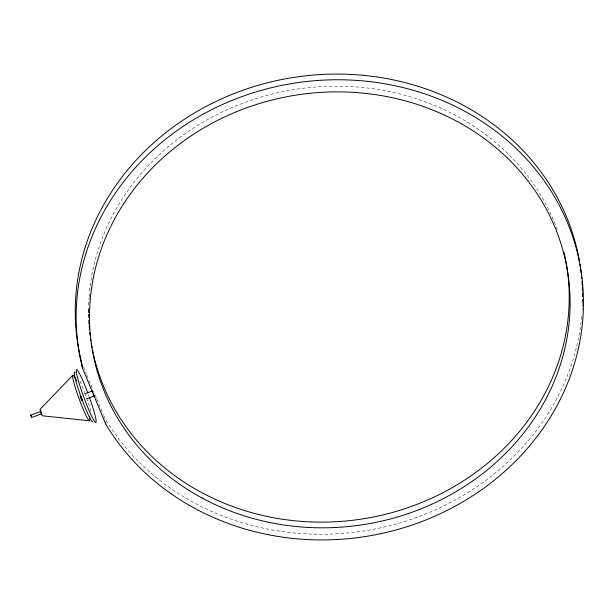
<?xml version="1.0" encoding="UTF-8"?>
<svg xmlns="http://www.w3.org/2000/svg" width="614" height="614" viewBox="0 0 614 614"><rect width="100%" height="100%" fill="white"/><g stroke="black" fill="none" stroke-linecap="round" stroke-linejoin="round"><path stroke-width="0.46" stroke-dasharray="3.07 2.3" d="M83.535 367.118L86.467 374.179M86.835 375.062L88.669 379.475M89.038 380.358L93.075 390.059M95.277 395.355L96.383 398.002M96.751 398.885L103.359 414.772M103.728 415.655L104.825 418.303A254.227 229.459 -8.9 0 0 380.196 527.917A254.227 229.459 -8.9 0 0 581.75 315.473M582.479 303.293A254.227 229.459 -8.9 0 1 582.172 309.855M88.692 305.058A240.849 217.387 -8.9 0 1 89.061 297.514M89.13 296.57A240.849 217.387 -8.9 0 1 299.333 88.784A240.849 217.387 -8.9 0 1 557.55 230.572M88.401 394.556A28.121 2.602 69.9 0 1 89.022 396.245M79.912 381.048A26.563 2.456 69.9 0 1 84.586 392.384M84.885 393.175A26.563 2.456 69.9 0 1 91.555 413.176"/><path stroke-width="0.92" d="M89.352 420.767L42.305 415.785L40.77 412.431L39.971 409.461L72.613 375.4M41.606 413.821L31.598 417.489L30.915 415.931L30.723 415.049L40.839 411.526M31.598 417.489L31.207 416.062M40.731 411.38L40.839 412.009M84.77 393.781L92.814 390.842M86.559 398.808L94.602 395.861M30.723 415.049L31.007 415.555M94.326 395.454L93.888 394.487M80.787 396.253C79.152 393.543 82.291 402.446 82.161 400.036M80.733 396.045C79.099 393.067 81.977 401.663 82.069 399.891M40.524 410.221L40.77 410.751M41.414 413.514L40.923 412.263M82.591 368.4L105.715 423.99A254.227 229.459 -8.9 0 0 532.238 442.663A254.227 229.459 -8.9 0 0 382.783 83.435A254.227 229.459 -8.9 0 0 82.591 368.4L81.693 362.705A254.227 229.459 -8.9 0 1 277.72 80.373A254.227 229.459 -8.9 0 1 578.449 255.769M81.017 396.797L81.271 397.411M81.194 397.143L81.432 397.765M93.397 393.213L93.635 393.866M81.731 398.716L81.915 399.307M81.862 399.008L82.03 399.56M92.99 391.978L92.837 391.387M105.462 422.363L105.715 423.99M580.806 269.907A254.227 229.459 -8.9 0 1 581.274 273.714M581.473 275.625A254.227 229.459 -8.9 0 1 581.75 278.487M581.988 281.358A254.227 229.459 -8.9 0 1 582.241 285.18M582.341 287.099A254.227 229.459 -8.9 0 1 582.486 290.921M582.532 292.832A254.227 229.459 -8.9 0 1 582.571 296.646M582.556 299.502A254.227 229.459 -8.9 0 1 582.502 302.349M578.818 257.634A254.227 229.459 -8.9 0 1 579.509 261.395M579.984 264.22A254.227 229.459 -8.9 0 1 580.414 267.059M564.013 252.339A240.849 217.387 -8.9 0 1 380.718 515.422A240.849 217.387 -8.9 0 1 94.71 359.627M94.479 358.714A240.849 217.387 -8.9 0 1 93.597 355.053M93.182 353.211A240.849 217.387 -8.9 0 1 92.407 349.504M92.046 347.647A240.849 217.387 -8.9 0 1 91.371 343.909M90.918 341.092A240.849 217.387 -8.9 0 1 90.496 338.26M90.12 335.428A240.849 217.387 -8.9 0 1 89.79 332.581M89.49 329.733A240.849 217.387 -8.9 0 1 89.168 325.934M89.03 324.031A240.849 217.387 -8.9 0 1 88.815 320.224M88.7 317.369A240.849 217.387 -8.9 0 1 88.631 314.522M88.608 312.626A240.849 217.387 -8.9 0 1 88.616 308.834M89.329 397.097A28.121 2.602 69.9 0 1 93.228 419.185A28.121 2.602 69.9 0 1 76.704 374.187A28.121 2.602 69.9 0 1 87.779 392.876M92.891 421.933A26.563 2.456 69.9 0 1 80.603 395.677A26.563 2.456 69.9 0 1 75.2 372.399M89.345 416.553A24.337 2.249 69.9 0 1 84.663 412.562A24.337 2.249 69.9 0 1 73.573 381.501A24.337 2.249 69.9 0 1 76.589 380.849M202.259 498.123A240.849 217.387 -8.9 0 0 569.961 310.822A240.849 217.387 -8.9 0 0 217.187 120.59A240.849 217.387 -8.9 0 0 202.259 498.123"/></g></svg>
